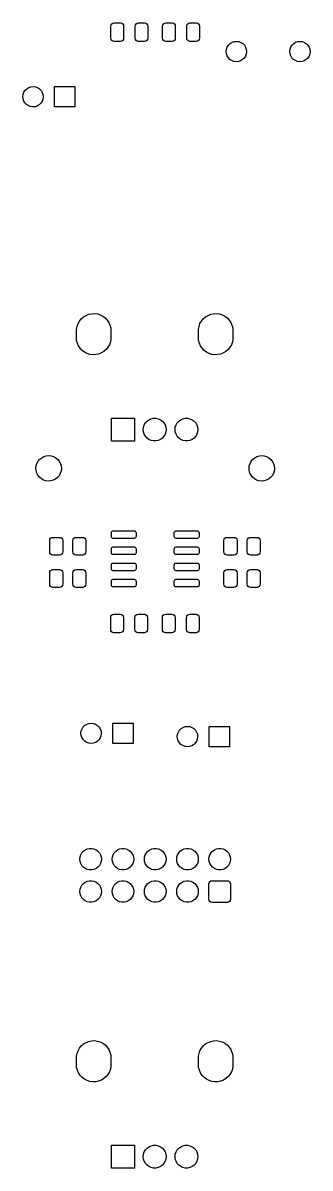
# Model space of a CAD drawing. Extents: x 91 to 114, y -226 to -44.
# Drawn here: x 91.2 to 113.8, y -225.7 to -135.7 of the extents above; entities that cross this region are included whole.
import ezdxf

# ---------------------------------------------------------------- set-up
doc = ezdxf.new("R2010")
doc.units = 0
doc.layers.add('BLACK', color=7, linetype='CONTINUOUS')

msp = doc.modelspace()

# ---------------------------------------------------------------- linework, layer by layer
at = {"layer": 'BLACK', "linetype": 'CONTINUOUS'}
for p, q in [((98.118, -135.923), (98.137, -135.827)), ((98.118, -136.873), (98.118, -135.923)), ((98.137, -135.827), (98.1912, -135.746)), ((98.1912, -135.746), (98.2723, -135.692)), ((98.2723, -135.692), (98.368, -135.673)), ((98.368, -135.673), (98.868, -135.673)), ((98.868, -135.673), (98.9637, -135.692)), ((98.9637, -135.692), (99.0448, -135.746)), ((99.0448, -135.746), (99.099, -135.827)), ((99.099, -135.827), (99.118, -135.923)), ((99.118, -135.923), (99.118, -136.873)), ((100.018, -135.923), (100.037, -135.827)), ((100.018, -136.873), (100.018, -135.923)), ((100.037, -135.827), (100.091, -135.746)), ((100.091, -135.746), (100.172, -135.692)), ((100.172, -135.692), (100.268, -135.673)), ((100.268, -135.673), (100.768, -135.673)), ((100.768, -135.673), (100.864, -135.692)), ((100.864, -135.692), (100.945, -135.746)), ((100.945, -135.746), (100.999, -135.827)), ((100.999, -135.827), (101.018, -135.923)), ((101.018, -135.923), (101.018, -136.873)), ((102.182, -135.923), (102.201, -135.827)), ((102.182, -136.873), (102.182, -135.923)), ((102.201, -135.827), (102.255, -135.746)), ((102.255, -135.746), (102.336, -135.692)), ((102.336, -135.692), (102.432, -135.673)), ((102.432, -135.673), (102.932, -135.673)), ((102.932, -135.673), (103.028, -135.692)), ((103.028, -135.692), (103.109, -135.746)), ((103.109, -135.746), (103.163, -135.827)), ((103.163, -135.827), (103.182, -135.923)), ((103.182, -135.923), (103.182, -136.873)), ((104.082, -135.923), (104.101, -135.827)), ((104.082, -136.873), (104.082, -135.923)), ((104.101, -135.827), (104.155, -135.746)), ((104.155, -135.746), (104.236, -135.692)), ((104.236, -135.692), (104.332, -135.673)), ((104.332, -135.673), (104.832, -135.673)), ((104.832, -135.673), (104.928, -135.692)), ((104.928, -135.692), (105.009, -135.746)), ((105.009, -135.746), (105.063, -135.827)), ((105.063, -135.827), (105.082, -135.923)), ((105.082, -135.923), (105.082, -136.873)), ((98.137, -136.969), (98.118, -136.873)), ((98.1912, -137.05), (98.137, -136.969)), ((98.2723, -137.104), (98.1912, -137.05)), ((98.368, -137.123), (98.2723, -137.104)), ((98.868, -137.123), (98.368, -137.123)), ((98.9637, -137.104), (98.868, -137.123)), ((99.0448, -137.05), (98.9637, -137.104)), ((99.099, -136.969), (99.0448, -137.05)), ((99.118, -136.873), (99.099, -136.969)), ((100.037, -136.969), (100.018, -136.873)), ((100.091, -137.05), (100.037, -136.969)), ((100.172, -137.104), (100.091, -137.05)), ((100.268, -137.123), (100.172, -137.104)), ((100.768, -137.123), (100.268, -137.123)), ((100.864, -137.104), (100.768, -137.123)), ((100.945, -137.05), (100.864, -137.104)), ((100.999, -136.969), (100.945, -137.05)), ((101.018, -136.873), (100.999, -136.969)), ((102.201, -136.969), (102.182, -136.873)), ((102.255, -137.05), (102.201, -136.969)), ((102.336, -137.104), (102.255, -137.05)), ((102.432, -137.123), (102.336, -137.104)), ((102.932, -137.123), (102.432, -137.123)), ((103.028, -137.104), (102.932, -137.123)), ((103.109, -137.05), (103.028, -137.104)), ((103.163, -136.969), (103.109, -137.05)), ((103.182, -136.873), (103.163, -136.969)), ((104.101, -136.969), (104.082, -136.873)), ((104.155, -137.05), (104.101, -136.969)), ((104.236, -137.104), (104.155, -137.05)), ((104.332, -137.123), (104.236, -137.104)), ((104.832, -137.123), (104.332, -137.123)), ((104.928, -137.104), (104.832, -137.123)), ((105.009, -137.05), (104.928, -137.104)), ((105.063, -136.969), (105.009, -137.05)), ((105.082, -136.873), (105.063, -136.969)), ((107.212, -137.734), (107.273, -137.566)), ((107.273, -137.566), (107.37, -137.416)), ((107.37, -137.416), (107.497, -137.292)), ((107.497, -137.292), (107.649, -137.198)), ((107.649, -137.198), (107.818, -137.141)), ((107.818, -137.141), (107.996, -137.122)), ((107.996, -137.122), (108.173, -137.143)), ((108.173, -137.143), (108.341, -137.203)), ((108.341, -137.203), (108.491, -137.299)), ((108.491, -137.299), (108.617, -137.425)), ((108.617, -137.425), (108.711, -137.576)), ((108.711, -137.576), (108.77, -137.745)), ((112.212, -137.734), (112.273, -137.566)), ((112.273, -137.566), (112.37, -137.416)), ((112.37, -137.416), (112.497, -137.292)), ((112.497, -137.292), (112.649, -137.198)), ((112.649, -137.198), (112.818, -137.141)), ((112.818, -137.141), (112.996, -137.122)), ((112.996, -137.122), (113.173, -137.143)), ((113.173, -137.143), (113.341, -137.203)), ((113.341, -137.203), (113.491, -137.299)), ((113.491, -137.299), (113.617, -137.425)), ((113.617, -137.425), (113.711, -137.576)), ((113.711, -137.576), (113.77, -137.745)), ((107.19, -137.911), (107.212, -137.734)), ((107.207, -138.088), (107.19, -137.911)), ((107.264, -138.258), (107.207, -138.088)), ((107.356, -138.41), (107.264, -138.258)), ((107.48, -138.538), (107.356, -138.41)), ((107.629, -138.636), (107.48, -138.538)), ((108.474, -138.559), (108.32, -138.651)), ((108.603, -138.436), (108.474, -138.559)), ((108.702, -138.288), (108.603, -138.436)), ((108.765, -138.121), (108.702, -138.288)), ((108.79, -137.944), (108.765, -138.121)), ((108.77, -137.745), (108.79, -137.922)), ((108.79, -137.922), (108.79, -137.944)), ((112.19, -137.911), (112.212, -137.734)), ((112.207, -138.088), (112.19, -137.911)), ((112.264, -138.258), (112.207, -138.088)), ((112.356, -138.41), (112.264, -138.258)), ((112.48, -138.538), (112.356, -138.41)), ((112.629, -138.636), (112.48, -138.538)), ((113.474, -138.559), (113.32, -138.651)), ((113.603, -138.436), (113.474, -138.559)), ((113.702, -138.288), (113.603, -138.436)), ((113.765, -138.121), (113.702, -138.288)), ((113.79, -137.944), (113.765, -138.121)), ((113.77, -137.745), (113.79, -137.922)), ((113.79, -137.922), (113.79, -137.944)), ((107.796, -138.698), (107.629, -138.636)), ((107.973, -138.722), (107.796, -138.698)), ((108.151, -138.706), (107.973, -138.722)), ((108.32, -138.651), (108.151, -138.706)), ((112.796, -138.698), (112.629, -138.636)), ((112.973, -138.722), (112.796, -138.698)), ((113.151, -138.706), (112.973, -138.722)), ((113.32, -138.651), (113.151, -138.706)), ((91.1881, -141.467), (91.2104, -141.29)), ((91.2104, -141.29), (91.2714, -141.122)), ((91.2714, -141.122), (91.368, -140.972)), ((91.368, -140.972), (91.4955, -140.848)), ((91.4955, -140.848), (91.6474, -140.754)), ((91.6474, -140.754), (91.8162, -140.697)), ((91.8162, -140.697), (91.9936, -140.678)), ((91.9936, -140.678), (92.1707, -140.699)), ((92.1707, -140.699), (92.3387, -140.759)), ((92.3387, -140.759), (92.4893, -140.855)), ((92.4893, -140.855), (92.615, -140.981)), ((92.615, -140.981), (92.7095, -141.132)), ((92.7095, -141.132), (92.7681, -141.301)), ((92.7681, -141.301), (92.788, -141.478)), ((93.688, -142.278), (93.688, -140.678)), ((93.688, -140.678), (95.288, -140.678)), ((95.288, -140.678), (95.288, -142.278)), ((91.2055, -141.644), (91.1881, -141.467)), ((91.2618, -141.814), (91.2055, -141.644)), ((91.3542, -141.966), (91.2618, -141.814)), ((91.4781, -142.094), (91.3542, -141.966)), ((91.6273, -142.192), (91.4781, -142.094)), ((91.7945, -142.254), (91.6273, -142.192)), ((92.3185, -142.207), (92.1489, -142.262)), ((92.4717, -142.115), (92.3185, -142.207)), ((92.6008, -141.992), (92.4717, -142.115)), ((92.6995, -141.844), (92.6008, -141.992)), ((92.7629, -141.677), (92.6995, -141.844)), ((92.7877, -141.5), (92.7629, -141.677)), ((92.788, -141.478), (92.7877, -141.5)), ((91.9712, -142.278), (91.7945, -142.254)), ((92.1489, -142.262), (91.9712, -142.278)), ((95.288, -142.278), (93.688, -142.278)), ((95.447, -159.526), (95.5254, -159.31)), ((95.5254, -159.31), (95.6392, -159.11)), ((95.6392, -159.11), (95.785, -158.932)), ((95.785, -158.932), (95.9587, -158.781)), ((95.9587, -158.781), (96.1553, -158.662)), ((96.1553, -158.662), (96.3692, -158.577)), ((96.3692, -158.577), (96.5943, -158.53)), ((96.5943, -158.53), (96.8241, -158.522)), ((96.8241, -158.522), (97.052, -158.552)), ((97.052, -158.552), (97.2717, -158.62)), ((97.2717, -158.62), (97.4767, -158.724)), ((97.4767, -158.724), (97.6612, -158.861)), ((97.6612, -158.861), (97.8199, -159.028)), ((97.8199, -159.028), (97.9483, -159.219)), ((97.9483, -159.219), (98.0428, -159.428)), ((105.047, -159.526), (105.125, -159.31)), ((105.125, -159.31), (105.239, -159.11)), ((105.239, -159.11), (105.385, -158.932)), ((105.385, -158.932), (105.559, -158.781)), ((105.559, -158.781), (105.755, -158.662)), ((105.755, -158.662), (105.969, -158.577)), ((105.969, -158.577), (106.194, -158.53)), ((106.194, -158.53), (106.424, -158.522)), ((106.424, -158.522), (106.652, -158.552)), ((106.652, -158.552), (106.872, -158.62)), ((106.872, -158.62), (107.077, -158.724)), ((107.077, -158.724), (107.261, -158.861)), ((107.261, -158.861), (107.42, -159.028)), ((107.42, -159.028), (107.548, -159.219)), ((107.548, -159.219), (107.643, -159.428)), ((95.4, -159.88), (95.406, -159.752)), ((95.4, -160.4), (95.4, -159.88)), ((95.406, -159.752), (95.447, -159.526)), ((98.0428, -159.428), (98.1006, -159.651)), ((98.1006, -159.651), (98.12, -159.88)), ((98.12, -159.88), (98.12, -160.4)), ((105, -159.88), (105.006, -159.752)), ((105, -160.4), (105, -159.88)), ((105.006, -159.752), (105.047, -159.526)), ((107.643, -159.428), (107.701, -159.651)), ((107.701, -159.651), (107.72, -159.88)), ((107.72, -159.88), (107.72, -160.4)), ((95.4194, -160.629), (95.4, -160.4)), ((95.4772, -160.852), (95.4194, -160.629)), ((95.5717, -161.061), (95.4772, -160.852)), ((95.7001, -161.252), (95.5717, -161.061)), ((97.9946, -160.97), (97.8808, -161.17)), ((98.073, -160.754), (97.9946, -160.97)), ((98.114, -160.528), (98.073, -160.754)), ((98.12, -160.4), (98.114, -160.528)), ((105.019, -160.629), (105, -160.4)), ((105.077, -160.852), (105.019, -160.629)), ((105.172, -161.061), (105.077, -160.852)), ((105.3, -161.252), (105.172, -161.061)), ((107.595, -160.97), (107.481, -161.17)), ((107.673, -160.754), (107.595, -160.97)), ((107.714, -160.528), (107.673, -160.754)), ((107.72, -160.4), (107.714, -160.528)), ((95.8588, -161.419), (95.7001, -161.252)), ((96.0433, -161.556), (95.8588, -161.419)), ((96.2483, -161.66), (96.0433, -161.556)), ((96.468, -161.728), (96.2483, -161.66)), ((96.6959, -161.758), (96.468, -161.728)), ((96.9257, -161.75), (96.6959, -161.758)), ((97.1508, -161.703), (96.9257, -161.75)), ((97.3647, -161.618), (97.1508, -161.703)), ((97.5613, -161.499), (97.3647, -161.618)), ((97.735, -161.348), (97.5613, -161.499)), ((97.8808, -161.17), (97.735, -161.348)), ((105.459, -161.419), (105.3, -161.252)), ((105.643, -161.556), (105.459, -161.419)), ((105.848, -161.66), (105.643, -161.556)), ((106.068, -161.728), (105.848, -161.66)), ((106.296, -161.758), (106.068, -161.728)), ((106.526, -161.75), (106.296, -161.758)), ((106.751, -161.703), (106.526, -161.75)), ((106.965, -161.618), (106.751, -161.703)), ((107.161, -161.499), (106.965, -161.618)), ((107.335, -161.348), (107.161, -161.499)), ((107.481, -161.17), (107.335, -161.348)), ((98.16, -168.54), (98.16, -166.74)), ((98.16, -166.74), (99.96, -166.74)), ((99.96, -166.74), (99.96, -168.54)), ((100.68, -167.453), (100.738, -167.274)), ((100.738, -167.274), (100.832, -167.111)), ((100.832, -167.111), (100.958, -166.971)), ((100.958, -166.971), (101.11, -166.861)), ((101.11, -166.861), (101.282, -166.784)), ((101.282, -166.784), (101.466, -166.745)), ((101.466, -166.745), (101.654, -166.745)), ((101.654, -166.745), (101.838, -166.784)), ((101.838, -166.784), (102.01, -166.861)), ((102.01, -166.861), (102.162, -166.971)), ((102.162, -166.971), (102.288, -167.111)), ((102.288, -167.111), (102.382, -167.274)), ((102.382, -167.274), (102.44, -167.453)), ((103.18, -167.453), (103.238, -167.274)), ((103.238, -167.274), (103.332, -167.111)), ((103.332, -167.111), (103.458, -166.971)), ((103.458, -166.971), (103.61, -166.861)), ((103.61, -166.861), (103.782, -166.784)), ((103.782, -166.784), (103.966, -166.745)), ((103.966, -166.745), (104.154, -166.745)), ((104.154, -166.745), (104.338, -166.784)), ((104.338, -166.784), (104.51, -166.861)), ((104.51, -166.861), (104.662, -166.971)), ((104.662, -166.971), (104.788, -167.111)), ((104.788, -167.111), (104.882, -167.274)), ((104.882, -167.274), (104.94, -167.453)), ((100.66, -167.64), (100.68, -167.453)), ((100.68, -167.827), (100.66, -167.64)), ((100.738, -168.006), (100.68, -167.827)), ((100.832, -168.169), (100.738, -168.006)), ((100.958, -168.309), (100.832, -168.169)), ((101.11, -168.419), (100.958, -168.309)), ((102.162, -168.309), (102.01, -168.419)), ((102.288, -168.169), (102.162, -168.309)), ((102.382, -168.006), (102.288, -168.169)), ((102.44, -167.827), (102.382, -168.006)), ((102.44, -167.453), (102.46, -167.64)), ((102.46, -167.64), (102.44, -167.827)), ((103.16, -167.64), (103.18, -167.453)), ((103.18, -167.827), (103.16, -167.64)), ((103.238, -168.006), (103.18, -167.827)), ((103.332, -168.169), (103.238, -168.006)), ((103.458, -168.309), (103.332, -168.169)), ((103.61, -168.419), (103.458, -168.309)), ((104.662, -168.309), (104.51, -168.419)), ((104.788, -168.169), (104.662, -168.309)), ((104.882, -168.006), (104.788, -168.169)), ((104.94, -167.827), (104.882, -168.006)), ((104.94, -167.453), (104.96, -167.64)), ((104.96, -167.64), (104.94, -167.827)), ((99.96, -168.54), (98.16, -168.54)), ((101.282, -168.496), (101.11, -168.419)), ((101.466, -168.535), (101.282, -168.496)), ((101.654, -168.535), (101.466, -168.535)), ((101.838, -168.496), (101.654, -168.535)), ((102.01, -168.419), (101.838, -168.496)), ((103.782, -168.496), (103.61, -168.419)), ((103.966, -168.535), (103.782, -168.496)), ((104.154, -168.535), (103.966, -168.535)), ((104.338, -168.496), (104.154, -168.535)), ((104.51, -168.419), (104.338, -168.496)), ((92.2989, -170.294), (92.3929, -170.123)), ((92.3929, -170.123), (92.5183, -169.974)), ((92.5183, -169.974), (92.6704, -169.851)), ((92.6704, -169.851), (92.8434, -169.761)), ((92.8434, -169.761), (93.0306, -169.706)), ((93.0306, -169.706), (93.225, -169.688)), ((93.225, -169.688), (93.4191, -169.708)), ((93.4191, -169.708), (93.6055, -169.766)), ((93.6055, -169.766), (93.7772, -169.859)), ((93.7772, -169.859), (93.9276, -169.983)), ((93.9276, -169.983), (94.0509, -170.135)), ((109.063, -170.294), (109.157, -170.123)), ((109.157, -170.123), (109.282, -169.974)), ((109.282, -169.974), (109.434, -169.851)), ((109.434, -169.851), (109.607, -169.761)), ((109.607, -169.761), (109.795, -169.706)), ((109.795, -169.706), (109.989, -169.688)), ((109.989, -169.688), (110.183, -169.708)), ((110.183, -169.708), (110.37, -169.766)), ((110.37, -169.766), (110.541, -169.859)), ((110.541, -169.859), (110.692, -169.983)), ((110.692, -169.983), (110.815, -170.135)), ((92.2181, -170.674), (92.2399, -170.48)), ((92.2344, -170.869), (92.2181, -170.674)), ((92.2882, -171.056), (92.2344, -170.869)), ((92.2399, -170.48), (92.2989, -170.294)), ((94.0509, -170.135), (94.1425, -170.307)), ((94.1931, -170.91), (94.1315, -171.095)), ((94.1425, -170.307), (94.199, -170.494)), ((94.2176, -170.716), (94.1931, -170.91)), ((94.199, -170.494), (94.218, -170.688)), ((94.218, -170.688), (94.2176, -170.716)), ((108.982, -170.674), (109.004, -170.48)), ((108.998, -170.869), (108.982, -170.674)), ((109.052, -171.056), (108.998, -170.869)), ((109.004, -170.48), (109.063, -170.294)), ((110.815, -170.135), (110.907, -170.307)), ((110.957, -170.91), (110.896, -171.095)), ((110.907, -170.307), (110.963, -170.494)), ((110.982, -170.716), (110.957, -170.91)), ((110.963, -170.494), (110.982, -170.688)), ((110.982, -170.688), (110.982, -170.716)), ((92.3774, -171.23), (92.2882, -171.056)), ((92.4987, -171.383), (92.3774, -171.23)), ((92.6473, -171.509), (92.4987, -171.383)), ((92.8177, -171.604), (92.6473, -171.509)), ((93.0033, -171.665), (92.8177, -171.604)), ((93.1971, -171.688), (93.0033, -171.665)), ((93.3916, -171.673), (93.1971, -171.688)), ((93.5796, -171.62), (93.3916, -171.673)), ((93.7538, -171.532), (93.5796, -171.62)), ((93.9076, -171.412), (93.7538, -171.532)), ((94.0351, -171.264), (93.9076, -171.412)), ((94.1315, -171.095), (94.0351, -171.264)), ((109.141, -171.23), (109.052, -171.056)), ((109.263, -171.383), (109.141, -171.23)), ((109.411, -171.509), (109.263, -171.383)), ((109.582, -171.604), (109.411, -171.509)), ((109.767, -171.665), (109.582, -171.604)), ((109.961, -171.688), (109.767, -171.665)), ((110.156, -171.673), (109.961, -171.688)), ((110.344, -171.62), (110.156, -171.673)), ((110.518, -171.532), (110.344, -171.62)), ((110.672, -171.412), (110.518, -171.532)), ((110.799, -171.264), (110.672, -171.412)), ((110.896, -171.095), (110.799, -171.264)), ((93.2973, -176.36), (93.3163, -176.264)), ((93.2973, -177.26), (93.2973, -176.36)), ((93.3163, -176.264), (93.3705, -176.183)), ((93.3705, -176.183), (93.4516, -176.129)), ((93.4516, -176.129), (93.5473, -176.11)), ((93.5473, -176.11), (94.0723, -176.11)), ((94.0723, -176.11), (94.1679, -176.129)), ((94.1679, -176.129), (94.249, -176.183)), ((94.249, -176.183), (94.3032, -176.264)), ((94.3032, -176.264), (94.3223, -176.36)), ((94.3223, -176.36), (94.3223, -177.26)), ((95.1223, -176.36), (95.1413, -176.264)), ((95.1223, -177.26), (95.1223, -176.36)), ((95.1413, -176.264), (95.1955, -176.183)), ((95.1955, -176.183), (95.2766, -176.129)), ((95.2766, -176.129), (95.3723, -176.11)), ((95.3723, -176.11), (95.8973, -176.11)), ((95.8973, -176.11), (95.9929, -176.129)), ((95.9929, -176.129), (96.074, -176.183)), ((96.074, -176.183), (96.1282, -176.264)), ((96.1282, -176.264), (96.1473, -176.36)), ((96.1473, -176.36), (96.1473, -177.26)), ((98.15, -175.745), (98.1614, -175.688)), ((98.15, -176.045), (98.15, -175.745)), ((98.1614, -176.102), (98.15, -176.045)), ((98.1614, -175.688), (98.1939, -175.639)), ((98.1939, -176.151), (98.1614, -176.102)), ((98.1939, -175.639), (98.2426, -175.606)), ((98.2426, -176.184), (98.1939, -176.151)), ((98.2426, -175.606), (98.3, -175.595)), ((98.3, -176.195), (98.2426, -176.184)), ((98.3, -175.595), (99.95, -175.595)), ((99.95, -176.195), (98.3, -176.195)), ((99.95, -175.595), (100.007, -175.606)), ((100.007, -176.184), (99.95, -176.195)), ((100.007, -175.606), (100.056, -175.639)), ((100.056, -176.151), (100.007, -176.184)), ((100.056, -175.639), (100.089, -175.688)), ((100.089, -176.102), (100.056, -176.151)), ((100.089, -175.688), (100.1, -175.745)), ((100.1, -176.045), (100.089, -176.102)), ((100.1, -175.745), (100.1, -176.045)), ((103.1, -175.745), (103.111, -175.688)), ((103.1, -176.045), (103.1, -175.745)), ((103.111, -176.102), (103.1, -176.045)), ((103.111, -175.688), (103.144, -175.639)), ((103.144, -176.151), (103.111, -176.102)), ((103.144, -175.639), (103.193, -175.606)), ((103.193, -176.184), (103.144, -176.151)), ((103.193, -175.606), (103.25, -175.595)), ((103.25, -176.195), (103.193, -176.184)), ((103.25, -175.595), (104.9, -175.595)), ((104.9, -176.195), (103.25, -176.195)), ((104.9, -175.595), (104.957, -175.606)), ((104.957, -176.184), (104.9, -176.195)), ((104.957, -175.606), (105.006, -175.639)), ((105.006, -176.151), (104.957, -176.184)), ((105.006, -175.639), (105.039, -175.688)), ((105.039, -176.102), (105.006, -176.151)), ((105.039, -175.688), (105.05, -175.745)), ((105.05, -176.045), (105.039, -176.102)), ((105.05, -175.745), (105.05, -176.045)), ((107.013, -176.36), (107.032, -176.264)), ((107.013, -177.26), (107.013, -176.36)), ((107.032, -176.264), (107.086, -176.183)), ((107.086, -176.183), (107.168, -176.129)), ((107.168, -176.129), (107.263, -176.11)), ((107.263, -176.11), (107.788, -176.11)), ((107.788, -176.11), (107.884, -176.129)), ((107.884, -176.129), (107.965, -176.183)), ((107.965, -176.183), (108.019, -176.264)), ((108.019, -176.264), (108.038, -176.36)), ((108.038, -176.36), (108.038, -177.26)), ((108.838, -176.36), (108.857, -176.264)), ((108.838, -177.26), (108.838, -176.36)), ((108.857, -176.264), (108.911, -176.183)), ((108.911, -176.183), (108.993, -176.129)), ((108.993, -176.129), (109.088, -176.11)), ((109.088, -176.11), (109.613, -176.11)), ((109.613, -176.11), (109.709, -176.129)), ((109.709, -176.129), (109.79, -176.183)), ((109.79, -176.183), (109.844, -176.264)), ((109.844, -176.264), (109.863, -176.36)), ((109.863, -176.36), (109.863, -177.26)), ((93.3163, -177.356), (93.2973, -177.26)), ((94.3223, -177.26), (94.3032, -177.356)), ((95.1413, -177.356), (95.1223, -177.26)), ((96.1473, -177.26), (96.1282, -177.356)), ((98.15, -177.015), (98.1614, -176.958)), ((98.15, -177.315), (98.15, -177.015)), ((98.1614, -177.372), (98.15, -177.315)), ((98.1614, -176.958), (98.1939, -176.909)), ((98.1939, -176.909), (98.2426, -176.876)), ((98.2426, -176.876), (98.3, -176.865)), ((98.3, -176.865), (99.95, -176.865)), ((99.95, -176.865), (100.007, -176.876)), ((100.007, -176.876), (100.056, -176.909)), ((100.056, -176.909), (100.089, -176.958)), ((100.089, -176.958), (100.1, -177.015)), ((100.1, -177.315), (100.089, -177.372)), ((100.1, -177.015), (100.1, -177.315)), ((103.1, -177.015), (103.111, -176.958)), ((103.1, -177.315), (103.1, -177.015)), ((103.111, -177.372), (103.1, -177.315)), ((103.111, -176.958), (103.144, -176.909)), ((103.144, -176.909), (103.193, -176.876)), ((103.193, -176.876), (103.25, -176.865)), ((103.25, -176.865), (104.9, -176.865)), ((104.9, -176.865), (104.957, -176.876)), ((104.957, -176.876), (105.006, -176.909)), ((105.006, -176.909), (105.039, -176.958)), ((105.039, -176.958), (105.05, -177.015)), ((105.05, -177.315), (105.039, -177.372)), ((105.05, -177.015), (105.05, -177.315)), ((107.032, -177.356), (107.013, -177.26)), ((108.038, -177.26), (108.019, -177.356)), ((108.857, -177.356), (108.838, -177.26)), ((109.863, -177.26), (109.844, -177.356)), ((93.3705, -177.437), (93.3163, -177.356)), ((93.4516, -177.491), (93.3705, -177.437)), ((93.5473, -177.51), (93.4516, -177.491)), ((94.0723, -177.51), (93.5473, -177.51)), ((94.1679, -177.491), (94.0723, -177.51)), ((94.249, -177.437), (94.1679, -177.491)), ((94.3032, -177.356), (94.249, -177.437)), ((95.1955, -177.437), (95.1413, -177.356)), ((95.2766, -177.491), (95.1955, -177.437)), ((95.3723, -177.51), (95.2766, -177.491)), ((95.8973, -177.51), (95.3723, -177.51)), ((95.9929, -177.491), (95.8973, -177.51)), ((96.074, -177.437), (95.9929, -177.491)), ((96.1282, -177.356), (96.074, -177.437)), ((98.15, -178.285), (98.1614, -178.228)), ((98.1939, -177.421), (98.1614, -177.372)), ((98.1614, -178.228), (98.1939, -178.179)), ((98.2426, -177.454), (98.1939, -177.421)), ((98.1939, -178.179), (98.2426, -178.146)), ((98.3, -177.465), (98.2426, -177.454)), ((98.2426, -178.146), (98.3, -178.135)), ((99.95, -177.465), (98.3, -177.465)), ((98.3, -178.135), (99.95, -178.135)), ((100.007, -177.454), (99.95, -177.465)), ((99.95, -178.135), (100.007, -178.146)), ((100.056, -177.421), (100.007, -177.454)), ((100.007, -178.146), (100.056, -178.179)), ((100.089, -177.372), (100.056, -177.421)), ((100.056, -178.179), (100.089, -178.228)), ((100.089, -178.228), (100.1, -178.285)), ((103.1, -178.285), (103.111, -178.228)), ((103.144, -177.421), (103.111, -177.372)), ((103.111, -178.228), (103.144, -178.179)), ((103.193, -177.454), (103.144, -177.421)), ((103.144, -178.179), (103.193, -178.146)), ((103.25, -177.465), (103.193, -177.454)), ((103.193, -178.146), (103.25, -178.135)), ((104.9, -177.465), (103.25, -177.465)), ((103.25, -178.135), (104.9, -178.135)), ((104.957, -177.454), (104.9, -177.465)), ((104.9, -178.135), (104.957, -178.146)), ((105.006, -177.421), (104.957, -177.454)), ((104.957, -178.146), (105.006, -178.179)), ((105.039, -177.372), (105.006, -177.421)), ((105.006, -178.179), (105.039, -178.228)), ((105.039, -178.228), (105.05, -178.285)), ((107.086, -177.437), (107.032, -177.356)), ((107.168, -177.491), (107.086, -177.437)), ((107.263, -177.51), (107.168, -177.491)), ((107.788, -177.51), (107.263, -177.51)), ((107.884, -177.491), (107.788, -177.51)), ((107.965, -177.437), (107.884, -177.491)), ((108.019, -177.356), (107.965, -177.437)), ((108.911, -177.437), (108.857, -177.356)), ((108.993, -177.491), (108.911, -177.437)), ((109.088, -177.51), (108.993, -177.491)), ((109.613, -177.51), (109.088, -177.51)), ((109.709, -177.491), (109.613, -177.51)), ((109.79, -177.437), (109.709, -177.491)), ((109.844, -177.356), (109.79, -177.437)), ((93.2973, -178.9), (93.3163, -178.804)), ((93.2973, -179.8), (93.2973, -178.9)), ((93.3163, -178.804), (93.3705, -178.723)), ((93.3705, -178.723), (93.4516, -178.669)), ((93.4516, -178.669), (93.5473, -178.65)), ((93.5473, -178.65), (94.0723, -178.65)), ((94.0723, -178.65), (94.1679, -178.669)), ((94.1679, -178.669), (94.249, -178.723)), ((94.249, -178.723), (94.3032, -178.804)), ((94.3032, -178.804), (94.3223, -178.9)), ((94.3223, -178.9), (94.3223, -179.8)), ((95.1223, -178.9), (95.1413, -178.804)), ((95.1223, -179.8), (95.1223, -178.9)), ((95.1413, -178.804), (95.1955, -178.723)), ((95.1955, -178.723), (95.2766, -178.669)), ((95.2766, -178.669), (95.3723, -178.65)), ((95.3723, -178.65), (95.8973, -178.65)), ((95.8973, -178.65), (95.9929, -178.669)), ((95.9929, -178.669), (96.074, -178.723)), ((96.074, -178.723), (96.1282, -178.804)), ((96.1282, -178.804), (96.1473, -178.9)), ((96.1473, -178.9), (96.1473, -179.8)), ((98.15, -178.585), (98.15, -178.285)), ((98.1614, -178.642), (98.15, -178.585)), ((98.1939, -178.691), (98.1614, -178.642)), ((98.2426, -178.724), (98.1939, -178.691)), ((98.3, -178.735), (98.2426, -178.724)), ((99.95, -178.735), (98.3, -178.735)), ((100.007, -178.724), (99.95, -178.735)), ((100.056, -178.691), (100.007, -178.724)), ((100.089, -178.642), (100.056, -178.691)), ((100.1, -178.585), (100.089, -178.642)), ((100.1, -178.285), (100.1, -178.585)), ((103.1, -178.585), (103.1, -178.285)), ((103.111, -178.642), (103.1, -178.585)), ((103.144, -178.691), (103.111, -178.642)), ((103.193, -178.724), (103.144, -178.691)), ((103.25, -178.735), (103.193, -178.724)), ((104.9, -178.735), (103.25, -178.735)), ((104.957, -178.724), (104.9, -178.735)), ((105.006, -178.691), (104.957, -178.724)), ((105.039, -178.642), (105.006, -178.691)), ((105.05, -178.585), (105.039, -178.642)), ((105.05, -178.285), (105.05, -178.585)), ((107.013, -178.9), (107.032, -178.804)), ((107.013, -179.8), (107.013, -178.9)), ((107.032, -178.804), (107.086, -178.723)), ((107.086, -178.723), (107.168, -178.669)), ((107.168, -178.669), (107.263, -178.65)), ((107.263, -178.65), (107.788, -178.65)), ((107.788, -178.65), (107.884, -178.669)), ((107.884, -178.669), (107.965, -178.723)), ((107.965, -178.723), (108.019, -178.804)), ((108.019, -178.804), (108.038, -178.9)), ((108.038, -178.9), (108.038, -179.8)), ((108.838, -178.9), (108.857, -178.804)), ((108.838, -179.8), (108.838, -178.9)), ((108.857, -178.804), (108.911, -178.723)), ((108.911, -178.723), (108.993, -178.669)), ((108.993, -178.669), (109.088, -178.65)), ((109.088, -178.65), (109.613, -178.65)), ((109.613, -178.65), (109.709, -178.669)), ((109.709, -178.669), (109.79, -178.723)), ((109.79, -178.723), (109.844, -178.804)), ((109.844, -178.804), (109.863, -178.9)), ((109.863, -178.9), (109.863, -179.8)), ((93.3163, -179.896), (93.2973, -179.8)), ((93.3705, -179.977), (93.3163, -179.896)), ((93.4516, -180.031), (93.3705, -179.977)), ((93.5473, -180.05), (93.4516, -180.031)), ((94.1679, -180.031), (94.0723, -180.05)), ((94.249, -179.977), (94.1679, -180.031)), ((94.3032, -179.896), (94.249, -179.977)), ((94.3223, -179.8), (94.3032, -179.896)), ((95.1413, -179.896), (95.1223, -179.8)), ((95.1955, -179.977), (95.1413, -179.896)), ((95.2766, -180.031), (95.1955, -179.977)), ((95.3723, -180.05), (95.2766, -180.031)), ((95.9929, -180.031), (95.8973, -180.05)), ((96.074, -179.977), (95.9929, -180.031)), ((96.1282, -179.896), (96.074, -179.977)), ((96.1473, -179.8), (96.1282, -179.896)), ((98.15, -179.555), (98.1614, -179.498)), ((98.15, -179.855), (98.15, -179.555)), ((98.1614, -179.912), (98.15, -179.855)), ((98.1614, -179.498), (98.1939, -179.449)), ((98.1939, -179.961), (98.1614, -179.912)), ((98.1939, -179.449), (98.2426, -179.416)), ((98.2426, -179.994), (98.1939, -179.961)), ((98.2426, -179.416), (98.3, -179.405)), ((98.3, -180.005), (98.2426, -179.994)), ((98.3, -179.405), (99.95, -179.405)), ((99.95, -180.005), (98.3, -180.005)), ((99.95, -179.405), (100.007, -179.416)), ((100.007, -179.994), (99.95, -180.005)), ((100.007, -179.416), (100.056, -179.449)), ((100.056, -179.961), (100.007, -179.994)), ((100.056, -179.449), (100.089, -179.498)), ((100.089, -179.912), (100.056, -179.961)), ((100.089, -179.498), (100.1, -179.555)), ((100.1, -179.855), (100.089, -179.912)), ((100.1, -179.555), (100.1, -179.855)), ((103.1, -179.555), (103.111, -179.498)), ((103.1, -179.855), (103.1, -179.555)), ((103.111, -179.912), (103.1, -179.855)), ((103.111, -179.498), (103.144, -179.449)), ((103.144, -179.961), (103.111, -179.912)), ((103.144, -179.449), (103.193, -179.416)), ((103.193, -179.994), (103.144, -179.961)), ((103.193, -179.416), (103.25, -179.405)), ((103.25, -180.005), (103.193, -179.994)), ((103.25, -179.405), (104.9, -179.405)), ((104.9, -180.005), (103.25, -180.005)), ((104.9, -179.405), (104.957, -179.416)), ((104.957, -179.994), (104.9, -180.005)), ((104.957, -179.416), (105.006, -179.449)), ((105.006, -179.961), (104.957, -179.994)), ((105.006, -179.449), (105.039, -179.498)), ((105.039, -179.912), (105.006, -179.961)), ((105.039, -179.498), (105.05, -179.555)), ((105.05, -179.855), (105.039, -179.912)), ((105.05, -179.555), (105.05, -179.855)), ((107.032, -179.896), (107.013, -179.8)), ((107.086, -179.977), (107.032, -179.896)), ((107.168, -180.031), (107.086, -179.977)), ((107.263, -180.05), (107.168, -180.031)), ((107.884, -180.031), (107.788, -180.05)), ((107.965, -179.977), (107.884, -180.031)), ((108.019, -179.896), (107.965, -179.977)), ((108.038, -179.8), (108.019, -179.896)), ((108.857, -179.896), (108.838, -179.8)), ((108.911, -179.977), (108.857, -179.896)), ((108.993, -180.031), (108.911, -179.977)), ((109.088, -180.05), (108.993, -180.031)), ((109.709, -180.031), (109.613, -180.05)), ((109.79, -179.977), (109.709, -180.031)), ((109.844, -179.896), (109.79, -179.977)), ((109.863, -179.8), (109.844, -179.896)), ((94.0723, -180.05), (93.5473, -180.05)), ((95.8973, -180.05), (95.3723, -180.05)), ((107.788, -180.05), (107.263, -180.05)), ((109.613, -180.05), (109.088, -180.05)), ((98.0983, -182.405), (98.1173, -182.309)), ((98.0983, -183.355), (98.0983, -182.405)), ((98.1173, -182.309), (98.1715, -182.228)), ((98.1715, -182.228), (98.2526, -182.174)), ((98.2526, -182.174), (98.3483, -182.155)), ((98.3483, -182.155), (98.8483, -182.155)), ((98.8483, -182.155), (98.9439, -182.174)), ((98.9439, -182.174), (99.025, -182.228)), ((99.025, -182.228), (99.0792, -182.309)), ((99.0792, -182.309), (99.0983, -182.405)), ((99.0983, -182.405), (99.0983, -183.355)), ((99.9983, -182.405), (100.017, -182.309)), ((99.9983, -183.355), (99.9983, -182.405)), ((100.017, -182.309), (100.071, -182.228)), ((100.071, -182.228), (100.153, -182.174)), ((100.153, -182.174), (100.248, -182.155)), ((100.248, -182.155), (100.748, -182.155)), ((100.748, -182.155), (100.844, -182.174)), ((100.844, -182.174), (100.925, -182.228)), ((100.925, -182.228), (100.979, -182.309)), ((100.979, -182.309), (100.998, -182.405)), ((100.998, -182.405), (100.998, -183.355)), ((102.162, -182.405), (102.181, -182.309)), ((102.162, -183.355), (102.162, -182.405)), ((102.181, -182.309), (102.235, -182.228)), ((102.235, -182.228), (102.317, -182.174)), ((102.317, -182.174), (102.412, -182.155)), ((102.412, -182.155), (102.912, -182.155)), ((102.912, -182.155), (103.008, -182.174)), ((103.008, -182.174), (103.089, -182.228)), ((103.089, -182.228), (103.143, -182.309)), ((103.143, -182.309), (103.162, -182.405)), ((103.162, -182.405), (103.162, -183.355)), ((104.062, -182.405), (104.081, -182.309)), ((104.062, -183.355), (104.062, -182.405)), ((104.081, -182.309), (104.135, -182.228)), ((104.135, -182.228), (104.217, -182.174)), ((104.217, -182.174), (104.312, -182.155)), ((104.312, -182.155), (104.812, -182.155)), ((104.812, -182.155), (104.908, -182.174)), ((104.908, -182.174), (104.989, -182.228)), ((104.989, -182.228), (105.043, -182.309)), ((105.043, -182.309), (105.062, -182.405)), ((105.062, -182.405), (105.062, -183.355)), ((98.1173, -183.451), (98.0983, -183.355)), ((98.1715, -183.532), (98.1173, -183.451)), ((98.2526, -183.586), (98.1715, -183.532)), ((98.3483, -183.605), (98.2526, -183.586)), ((98.8483, -183.605), (98.3483, -183.605)), ((98.9439, -183.586), (98.8483, -183.605)), ((99.025, -183.532), (98.9439, -183.586)), ((99.0792, -183.451), (99.025, -183.532)), ((99.0983, -183.355), (99.0792, -183.451)), ((100.017, -183.451), (99.9983, -183.355)), ((100.071, -183.532), (100.017, -183.451)), ((100.153, -183.586), (100.071, -183.532)), ((100.248, -183.605), (100.153, -183.586)), ((100.748, -183.605), (100.248, -183.605)), ((100.844, -183.586), (100.748, -183.605)), ((100.925, -183.532), (100.844, -183.586)), ((100.979, -183.451), (100.925, -183.532)), ((100.998, -183.355), (100.979, -183.451)), ((102.181, -183.451), (102.162, -183.355)), ((102.235, -183.532), (102.181, -183.451)), ((102.317, -183.586), (102.235, -183.532)), ((102.412, -183.605), (102.317, -183.586)), ((102.912, -183.605), (102.412, -183.605)), ((103.008, -183.586), (102.912, -183.605)), ((103.089, -183.532), (103.008, -183.586)), ((103.143, -183.451), (103.089, -183.532)), ((103.162, -183.355), (103.143, -183.451)), ((104.081, -183.451), (104.062, -183.355)), ((104.135, -183.532), (104.081, -183.451)), ((104.217, -183.586), (104.135, -183.532)), ((104.312, -183.605), (104.217, -183.586)), ((104.812, -183.605), (104.312, -183.605)), ((104.908, -183.586), (104.812, -183.605)), ((104.989, -183.532), (104.908, -183.586)), ((105.043, -183.451), (104.989, -183.532)), ((105.062, -183.355), (105.043, -183.451)), ((96.0675, -190.886), (96.2194, -190.792)), ((96.2194, -190.792), (96.3882, -190.735)), ((96.3882, -190.735), (96.5656, -190.716)), ((96.5656, -190.716), (96.7427, -190.737)), ((96.7427, -190.737), (96.9107, -190.797)), ((96.9107, -190.797), (97.0613, -190.893)), ((98.26, -192.316), (98.26, -190.716)), ((98.26, -190.716), (99.86, -190.716)), ((99.86, -190.716), (99.86, -192.316)), ((95.7601, -191.505), (95.7824, -191.328)), ((95.7775, -191.682), (95.7601, -191.505)), ((95.8338, -191.852), (95.7775, -191.682)), ((95.7824, -191.328), (95.8434, -191.16)), ((95.8434, -191.16), (95.94, -191.01)), ((95.94, -191.01), (96.0675, -190.886)), ((97.0613, -190.893), (97.187, -191.019)), ((97.187, -191.019), (97.2815, -191.17)), ((97.3349, -191.715), (97.2715, -191.882)), ((97.2815, -191.17), (97.3401, -191.339)), ((97.3597, -191.538), (97.3349, -191.715)), ((97.3401, -191.339), (97.36, -191.516)), ((97.36, -191.516), (97.3597, -191.538)), ((103.34, -191.759), (103.362, -191.582)), ((103.362, -191.582), (103.423, -191.414)), ((103.423, -191.414), (103.52, -191.264)), ((103.52, -191.264), (103.647, -191.14)), ((103.647, -191.14), (103.799, -191.046)), ((103.799, -191.046), (103.968, -190.989)), ((103.968, -190.989), (104.146, -190.97)), ((104.146, -190.97), (104.323, -190.991)), ((104.323, -190.991), (104.491, -191.051)), ((104.491, -191.051), (104.641, -191.147)), ((104.641, -191.147), (104.767, -191.273)), ((104.767, -191.273), (104.861, -191.424)), ((104.861, -191.424), (104.92, -191.593)), ((104.92, -191.593), (104.94, -191.77)), ((105.84, -192.57), (105.84, -190.97)), ((105.84, -190.97), (107.44, -190.97)), ((107.44, -190.97), (107.44, -192.57)), ((95.9262, -192.004), (95.8338, -191.852)), ((96.0501, -192.132), (95.9262, -192.004)), ((96.1993, -192.23), (96.0501, -192.132)), ((96.3665, -192.292), (96.1993, -192.23)), ((96.5432, -192.316), (96.3665, -192.292)), ((96.7209, -192.3), (96.5432, -192.316)), ((96.8905, -192.245), (96.7209, -192.3)), ((97.0437, -192.153), (96.8905, -192.245)), ((97.1728, -192.03), (97.0437, -192.153)), ((97.2715, -191.882), (97.1728, -192.03)), ((99.86, -192.316), (98.26, -192.316)), ((103.357, -191.936), (103.34, -191.759)), ((103.414, -192.106), (103.357, -191.936)), ((103.506, -192.258), (103.414, -192.106)), ((103.63, -192.386), (103.506, -192.258)), ((103.779, -192.484), (103.63, -192.386)), ((103.946, -192.546), (103.779, -192.484)), ((104.123, -192.57), (103.946, -192.546)), ((104.301, -192.554), (104.123, -192.57)), ((104.47, -192.499), (104.301, -192.554)), ((104.624, -192.407), (104.47, -192.499)), ((104.753, -192.284), (104.624, -192.407)), ((104.852, -192.136), (104.753, -192.284)), ((104.915, -191.969), (104.852, -192.136)), ((104.94, -191.792), (104.915, -191.969)), ((104.94, -191.77), (104.94, -191.792)), ((107.44, -192.57), (105.84, -192.57)), ((95.9512, -200.781), (96.095, -200.676)), ((96.095, -200.676), (96.2573, -200.604)), ((96.2573, -200.604), (96.4312, -200.567)), ((96.4312, -200.567), (96.6088, -200.567)), ((96.6088, -200.567), (96.7827, -200.604)), ((96.7827, -200.604), (96.945, -200.676)), ((96.945, -200.676), (97.0888, -200.781)), ((98.4912, -200.781), (98.635, -200.676)), ((98.635, -200.676), (98.7973, -200.604)), ((98.7973, -200.604), (98.9712, -200.567)), ((98.9712, -200.567), (99.1488, -200.567)), ((99.1488, -200.567), (99.3227, -200.604)), ((99.3227, -200.604), (99.485, -200.676)), ((99.485, -200.676), (99.6288, -200.781)), ((101.031, -200.781), (101.175, -200.676)), ((101.175, -200.676), (101.337, -200.604)), ((101.337, -200.604), (101.511, -200.567)), ((101.511, -200.567), (101.689, -200.567)), ((101.689, -200.567), (101.863, -200.604)), ((101.863, -200.604), (102.025, -200.676)), ((102.025, -200.676), (102.169, -200.781)), ((103.571, -200.781), (103.715, -200.676)), ((103.715, -200.676), (103.877, -200.604)), ((103.877, -200.604), (104.051, -200.567)), ((104.051, -200.567), (104.229, -200.567)), ((104.229, -200.567), (104.403, -200.604)), ((104.403, -200.604), (104.565, -200.676)), ((104.565, -200.676), (104.709, -200.781)), ((106.111, -200.781), (106.255, -200.676)), ((106.255, -200.676), (106.417, -200.604)), ((106.417, -200.604), (106.591, -200.567)), ((106.591, -200.567), (106.769, -200.567)), ((106.769, -200.567), (106.943, -200.604)), ((106.943, -200.604), (107.105, -200.676)), ((107.105, -200.676), (107.249, -200.781)), ((95.67, -201.412), (95.6886, -201.236)), ((95.6886, -201.589), (95.67, -201.412)), ((95.6886, -201.236), (95.7435, -201.067)), ((95.7435, -201.758), (95.6886, -201.589)), ((95.7435, -201.067), (95.8323, -200.913)), ((95.8323, -200.913), (95.9512, -200.781)), ((97.0888, -200.781), (97.2077, -200.913)), ((97.2077, -200.913), (97.2965, -201.067)), ((97.2965, -201.067), (97.3514, -201.236)), ((97.3514, -201.589), (97.2965, -201.758)), ((97.3514, -201.236), (97.37, -201.412)), ((97.37, -201.412), (97.3514, -201.589)), ((98.21, -201.412), (98.2286, -201.236)), ((98.2286, -201.589), (98.21, -201.412)), ((98.2286, -201.236), (98.2835, -201.067)), ((98.2835, -201.758), (98.2286, -201.589)), ((98.2835, -201.067), (98.3723, -200.913)), ((98.3723, -200.913), (98.4912, -200.781)), ((99.6288, -200.781), (99.7477, -200.913)), ((99.7477, -200.913), (99.8365, -201.067)), ((99.8365, -201.067), (99.8914, -201.236)), ((99.8914, -201.589), (99.8365, -201.758)), ((99.8914, -201.236), (99.91, -201.412)), ((99.91, -201.412), (99.8914, -201.589)), ((100.75, -201.412), (100.769, -201.236)), ((100.769, -201.589), (100.75, -201.412)), ((100.769, -201.236), (100.823, -201.067)), ((100.823, -201.758), (100.769, -201.589)), ((100.823, -201.067), (100.912, -200.913)), ((100.912, -200.913), (101.031, -200.781)), ((102.169, -200.781), (102.288, -200.913)), ((102.288, -200.913), (102.377, -201.067)), ((102.377, -201.067), (102.431, -201.236)), ((102.431, -201.589), (102.377, -201.758)), ((102.431, -201.236), (102.45, -201.412)), ((102.45, -201.412), (102.431, -201.589)), ((103.29, -201.412), (103.309, -201.236)), ((103.309, -201.589), (103.29, -201.412)), ((103.309, -201.236), (103.363, -201.067)), ((103.363, -201.758), (103.309, -201.589)), ((103.363, -201.067), (103.452, -200.913)), ((103.452, -200.913), (103.571, -200.781)), ((104.709, -200.781), (104.828, -200.913)), ((104.828, -200.913), (104.917, -201.067)), ((104.917, -201.067), (104.971, -201.236)), ((104.971, -201.589), (104.917, -201.758)), ((104.971, -201.236), (104.99, -201.412)), ((104.99, -201.412), (104.971, -201.589)), ((105.83, -201.412), (105.849, -201.236)), ((105.849, -201.589), (105.83, -201.412)), ((105.849, -201.236), (105.903, -201.067)), ((105.903, -201.758), (105.849, -201.589)), ((105.903, -201.067), (105.992, -200.913)), ((105.992, -200.913), (106.111, -200.781)), ((107.249, -200.781), (107.368, -200.913)), ((107.368, -200.913), (107.457, -201.067)), ((107.457, -201.067), (107.511, -201.236)), ((107.511, -201.589), (107.457, -201.758)), ((107.511, -201.236), (107.53, -201.412)), ((107.53, -201.412), (107.511, -201.589)), ((95.8323, -201.912), (95.7435, -201.758)), ((95.9512, -202.044), (95.8323, -201.912)), ((96.095, -202.149), (95.9512, -202.044)), ((96.2573, -202.221), (96.095, -202.149)), ((96.4312, -202.258), (96.2573, -202.221)), ((96.6088, -202.258), (96.4312, -202.258)), ((96.7827, -202.221), (96.6088, -202.258)), ((96.945, -202.149), (96.7827, -202.221)), ((97.0888, -202.044), (96.945, -202.149)), ((97.2077, -201.912), (97.0888, -202.044)), ((97.2965, -201.758), (97.2077, -201.912)), ((98.3723, -201.912), (98.2835, -201.758)), ((98.4912, -202.044), (98.3723, -201.912)), ((98.635, -202.149), (98.4912, -202.044)), ((98.7973, -202.221), (98.635, -202.149)), ((98.9712, -202.258), (98.7973, -202.221)), ((99.1488, -202.258), (98.9712, -202.258)), ((99.3227, -202.221), (99.1488, -202.258)), ((99.485, -202.149), (99.3227, -202.221)), ((99.6288, -202.044), (99.485, -202.149)), ((99.7477, -201.912), (99.6288, -202.044)), ((99.8365, -201.758), (99.7477, -201.912)), ((100.912, -201.912), (100.823, -201.758)), ((101.031, -202.044), (100.912, -201.912)), ((101.175, -202.149), (101.031, -202.044)), ((101.337, -202.221), (101.175, -202.149)), ((101.511, -202.258), (101.337, -202.221)), ((101.689, -202.258), (101.511, -202.258)), ((101.863, -202.221), (101.689, -202.258)), ((102.025, -202.149), (101.863, -202.221)), ((102.169, -202.044), (102.025, -202.149)), ((102.288, -201.912), (102.169, -202.044)), ((102.377, -201.758), (102.288, -201.912)), ((103.452, -201.912), (103.363, -201.758)), ((103.571, -202.044), (103.452, -201.912)), ((103.715, -202.149), (103.571, -202.044)), ((103.877, -202.221), (103.715, -202.149)), ((104.051, -202.258), (103.877, -202.221)), ((104.229, -202.258), (104.051, -202.258)), ((104.403, -202.221), (104.229, -202.258)), ((104.565, -202.149), (104.403, -202.221)), ((104.709, -202.044), (104.565, -202.149)), ((104.828, -201.912), (104.709, -202.044)), ((104.917, -201.758), (104.828, -201.912)), ((105.992, -201.912), (105.903, -201.758)), ((106.111, -202.044), (105.992, -201.912)), ((106.255, -202.149), (106.111, -202.044)), ((106.417, -202.221), (106.255, -202.149)), ((106.591, -202.258), (106.417, -202.221)), ((106.769, -202.258), (106.591, -202.258)), ((106.943, -202.221), (106.769, -202.258)), ((107.105, -202.149), (106.943, -202.221)), ((107.249, -202.044), (107.105, -202.149)), ((107.368, -201.912), (107.249, -202.044)), ((107.457, -201.758), (107.368, -201.912)), ((95.8323, -203.453), (95.9512, -203.321)), ((95.9512, -203.321), (96.095, -203.216)), ((96.095, -203.216), (96.2573, -203.144)), ((96.2573, -203.144), (96.4312, -203.107)), ((96.4312, -203.107), (96.6088, -203.107)), ((96.6088, -203.107), (96.7827, -203.144)), ((96.7827, -203.144), (96.945, -203.216)), ((96.945, -203.216), (97.0888, -203.321)), ((97.0888, -203.321), (97.2077, -203.453)), ((98.3723, -203.453), (98.4912, -203.321)), ((98.4912, -203.321), (98.635, -203.216)), ((98.635, -203.216), (98.7973, -203.144)), ((98.7973, -203.144), (98.9712, -203.107)), ((98.9712, -203.107), (99.1488, -203.107)), ((99.1488, -203.107), (99.3227, -203.144)), ((99.3227, -203.144), (99.485, -203.216)), ((99.485, -203.216), (99.6288, -203.321)), ((99.6288, -203.321), (99.7477, -203.453)), ((100.912, -203.453), (101.031, -203.321)), ((101.031, -203.321), (101.175, -203.216)), ((101.175, -203.216), (101.337, -203.144)), ((101.337, -203.144), (101.511, -203.107)), ((101.511, -203.107), (101.689, -203.107)), ((101.689, -203.107), (101.863, -203.144)), ((101.863, -203.144), (102.025, -203.216)), ((102.025, -203.216), (102.169, -203.321)), ((102.169, -203.321), (102.288, -203.453)), ((103.452, -203.453), (103.571, -203.321)), ((103.571, -203.321), (103.715, -203.216)), ((103.715, -203.216), (103.877, -203.144)), ((103.877, -203.144), (104.051, -203.107)), ((104.051, -203.107), (104.229, -203.107)), ((104.229, -203.107), (104.403, -203.144)), ((104.403, -203.144), (104.565, -203.216)), ((104.565, -203.216), (104.709, -203.321)), ((104.709, -203.321), (104.828, -203.453)), ((105.83, -203.352), (105.849, -203.257)), ((105.83, -204.552), (105.83, -203.352)), ((105.849, -203.257), (105.903, -203.176)), ((105.903, -203.176), (105.984, -203.122)), ((105.984, -203.122), (106.08, -203.102)), ((106.08, -203.102), (107.28, -203.102)), ((107.28, -203.102), (107.376, -203.122)), ((107.376, -203.122), (107.457, -203.176)), ((107.457, -203.176), (107.511, -203.257)), ((107.511, -203.257), (107.53, -203.352)), ((107.53, -203.352), (107.53, -204.552)), ((95.67, -203.952), (95.6886, -203.776)), ((95.6886, -204.129), (95.67, -203.952)), ((95.6886, -203.776), (95.7435, -203.607)), ((95.7435, -204.298), (95.6886, -204.129)), ((95.7435, -203.607), (95.8323, -203.453)), ((95.8323, -204.452), (95.7435, -204.298)), ((97.2077, -203.453), (97.2965, -203.607)), ((97.2965, -204.298), (97.2077, -204.452)), ((97.2965, -203.607), (97.3514, -203.776)), ((97.3514, -204.129), (97.2965, -204.298)), ((97.3514, -203.776), (97.37, -203.952)), ((97.37, -203.952), (97.3514, -204.129)), ((98.21, -203.952), (98.2286, -203.776)), ((98.2286, -204.129), (98.21, -203.952)), ((98.2286, -203.776), (98.2835, -203.607)), ((98.2835, -204.298), (98.2286, -204.129)), ((98.2835, -203.607), (98.3723, -203.453)), ((98.3723, -204.452), (98.2835, -204.298)), ((99.7477, -203.453), (99.8365, -203.607)), ((99.8365, -204.298), (99.7477, -204.452)), ((99.8365, -203.607), (99.8914, -203.776)), ((99.8914, -204.129), (99.8365, -204.298)), ((99.8914, -203.776), (99.91, -203.952)), ((99.91, -203.952), (99.8914, -204.129)), ((100.75, -203.952), (100.769, -203.776)), ((100.769, -204.129), (100.75, -203.952)), ((100.769, -203.776), (100.823, -203.607)), ((100.823, -204.298), (100.769, -204.129)), ((100.823, -203.607), (100.912, -203.453)), ((100.912, -204.452), (100.823, -204.298)), ((102.288, -203.453), (102.377, -203.607)), ((102.377, -204.298), (102.288, -204.452)), ((102.377, -203.607), (102.431, -203.776)), ((102.431, -204.129), (102.377, -204.298)), ((102.431, -203.776), (102.45, -203.952)), ((102.45, -203.952), (102.431, -204.129)), ((103.29, -203.952), (103.309, -203.776)), ((103.309, -204.129), (103.29, -203.952)), ((103.309, -203.776), (103.363, -203.607)), ((103.363, -204.298), (103.309, -204.129)), ((103.363, -203.607), (103.452, -203.453)), ((103.452, -204.452), (103.363, -204.298)), ((104.828, -203.453), (104.917, -203.607)), ((104.917, -204.298), (104.828, -204.452)), ((104.917, -203.607), (104.971, -203.776)), ((104.971, -204.129), (104.917, -204.298)), ((104.971, -203.776), (104.99, -203.952)), ((104.99, -203.952), (104.971, -204.129)), ((95.9512, -204.584), (95.8323, -204.452)), ((96.095, -204.689), (95.9512, -204.584)), ((96.2573, -204.761), (96.095, -204.689)), ((96.4312, -204.798), (96.2573, -204.761)), ((96.6088, -204.798), (96.4312, -204.798)), ((96.7827, -204.761), (96.6088, -204.798)), ((96.945, -204.689), (96.7827, -204.761)), ((97.0888, -204.584), (96.945, -204.689)), ((97.2077, -204.452), (97.0888, -204.584)), ((98.4912, -204.584), (98.3723, -204.452)), ((98.635, -204.689), (98.4912, -204.584)), ((98.7973, -204.761), (98.635, -204.689)), ((98.9712, -204.798), (98.7973, -204.761)), ((99.1488, -204.798), (98.9712, -204.798)), ((99.3227, -204.761), (99.1488, -204.798)), ((99.485, -204.689), (99.3227, -204.761)), ((99.6288, -204.584), (99.485, -204.689)), ((99.7477, -204.452), (99.6288, -204.584)), ((101.031, -204.584), (100.912, -204.452)), ((101.175, -204.689), (101.031, -204.584)), ((101.337, -204.761), (101.175, -204.689)), ((101.511, -204.798), (101.337, -204.761)), ((101.689, -204.798), (101.511, -204.798)), ((101.863, -204.761), (101.689, -204.798)), ((102.025, -204.689), (101.863, -204.761)), ((102.169, -204.584), (102.025, -204.689)), ((102.288, -204.452), (102.169, -204.584)), ((103.571, -204.584), (103.452, -204.452)), ((103.715, -204.689), (103.571, -204.584)), ((103.877, -204.761), (103.715, -204.689)), ((104.051, -204.798), (103.877, -204.761)), ((104.229, -204.798), (104.051, -204.798)), ((104.403, -204.761), (104.229, -204.798)), ((104.565, -204.689), (104.403, -204.761)), ((104.709, -204.584), (104.565, -204.689)), ((104.828, -204.452), (104.709, -204.584)), ((105.849, -204.648), (105.83, -204.552)), ((105.903, -204.729), (105.849, -204.648)), ((105.984, -204.783), (105.903, -204.729)), ((106.08, -204.802), (105.984, -204.783)), ((107.28, -204.802), (106.08, -204.802)), ((107.376, -204.783), (107.28, -204.802)), ((107.457, -204.729), (107.376, -204.783)), ((107.511, -204.648), (107.457, -204.729)), ((107.53, -204.552), (107.511, -204.648)), ((95.785, -216.082), (95.9587, -215.931)), ((95.9587, -215.931), (96.1553, -215.812)), ((96.1553, -215.812), (96.3692, -215.727)), ((96.3692, -215.727), (96.5943, -215.68)), ((96.5943, -215.68), (96.8241, -215.672)), ((96.8241, -215.672), (97.052, -215.702)), ((97.052, -215.702), (97.2717, -215.77)), ((97.2717, -215.77), (97.4767, -215.874)), ((97.4767, -215.874), (97.6612, -216.011)), ((97.6612, -216.011), (97.8199, -216.178)), ((105.385, -216.082), (105.559, -215.931)), ((105.559, -215.931), (105.755, -215.812)), ((105.755, -215.812), (105.969, -215.727)), ((105.969, -215.727), (106.194, -215.68)), ((106.194, -215.68), (106.424, -215.672)), ((106.424, -215.672), (106.652, -215.702)), ((106.652, -215.702), (106.872, -215.77)), ((106.872, -215.77), (107.077, -215.874)), ((107.077, -215.874), (107.261, -216.011)), ((107.261, -216.011), (107.42, -216.178)), ((95.4, -217.03), (95.406, -216.902)), ((95.406, -216.902), (95.447, -216.676)), ((95.447, -216.676), (95.5254, -216.46)), ((95.5254, -216.46), (95.6392, -216.26)), ((95.6392, -216.26), (95.785, -216.082)), ((97.8199, -216.178), (97.9483, -216.369)), ((97.9483, -216.369), (98.0428, -216.578)), ((98.0428, -216.578), (98.1006, -216.801)), ((98.1006, -216.801), (98.12, -217.03)), ((105, -217.03), (105.006, -216.902)), ((105.006, -216.902), (105.047, -216.676)), ((105.047, -216.676), (105.125, -216.46)), ((105.125, -216.46), (105.239, -216.26)), ((105.239, -216.26), (105.385, -216.082)), ((107.42, -216.178), (107.548, -216.369)), ((107.548, -216.369), (107.643, -216.578)), ((107.643, -216.578), (107.701, -216.801)), ((107.701, -216.801), (107.72, -217.03)), ((95.4, -217.55), (95.4, -217.03)), ((95.4194, -217.779), (95.4, -217.55)), ((95.4772, -218.002), (95.4194, -217.779)), ((98.114, -217.678), (98.073, -217.904)), ((98.12, -217.55), (98.114, -217.678)), ((98.12, -217.03), (98.12, -217.55)), ((105, -217.55), (105, -217.03)), ((105.019, -217.779), (105, -217.55)), ((105.077, -218.002), (105.019, -217.779)), ((107.714, -217.678), (107.673, -217.904)), ((107.72, -217.55), (107.714, -217.678)), ((107.72, -217.03), (107.72, -217.55)), ((95.5717, -218.211), (95.4772, -218.002)), ((95.7001, -218.402), (95.5717, -218.211)), ((95.8588, -218.569), (95.7001, -218.402)), ((96.0433, -218.706), (95.8588, -218.569)), ((96.2483, -218.81), (96.0433, -218.706)), ((97.5613, -218.649), (97.3647, -218.768)), ((97.735, -218.498), (97.5613, -218.649)), ((97.8808, -218.32), (97.735, -218.498)), ((97.9946, -218.12), (97.8808, -218.32)), ((98.073, -217.904), (97.9946, -218.12)), ((105.172, -218.211), (105.077, -218.002)), ((105.3, -218.402), (105.172, -218.211)), ((105.459, -218.569), (105.3, -218.402)), ((105.643, -218.706), (105.459, -218.569)), ((105.848, -218.81), (105.643, -218.706)), ((107.161, -218.649), (106.965, -218.768)), ((107.335, -218.498), (107.161, -218.649)), ((107.481, -218.32), (107.335, -218.498)), ((107.595, -218.12), (107.481, -218.32)), ((107.673, -217.904), (107.595, -218.12)), ((96.468, -218.878), (96.2483, -218.81)), ((96.6959, -218.908), (96.468, -218.878)), ((96.9257, -218.9), (96.6959, -218.908)), ((97.1508, -218.853), (96.9257, -218.9)), ((97.3647, -218.768), (97.1508, -218.853)), ((106.068, -218.878), (105.848, -218.81)), ((106.296, -218.908), (106.068, -218.878)), ((106.526, -218.9), (106.296, -218.908)), ((106.751, -218.853), (106.526, -218.9)), ((106.965, -218.768), (106.751, -218.853)), ((98.16, -225.69), (98.16, -223.89)), ((98.16, -223.89), (99.96, -223.89)), ((99.96, -223.89), (99.96, -225.69)), ((100.832, -224.261), (100.958, -224.121)), ((100.958, -224.121), (101.11, -224.011)), ((101.11, -224.011), (101.282, -223.934)), ((101.282, -223.934), (101.466, -223.895)), ((101.466, -223.895), (101.654, -223.895)), ((101.654, -223.895), (101.838, -223.934)), ((101.838, -223.934), (102.01, -224.011)), ((102.01, -224.011), (102.162, -224.121)), ((102.162, -224.121), (102.288, -224.261)), ((103.332, -224.261), (103.458, -224.121)), ((103.458, -224.121), (103.61, -224.011)), ((103.61, -224.011), (103.782, -223.934)), ((103.782, -223.934), (103.966, -223.895)), ((103.966, -223.895), (104.154, -223.895)), ((104.154, -223.895), (104.338, -223.934)), ((104.338, -223.934), (104.51, -224.011)), ((104.51, -224.011), (104.662, -224.121)), ((104.662, -224.121), (104.788, -224.261)), ((100.66, -224.79), (100.68, -224.603)), ((100.68, -224.977), (100.66, -224.79)), ((100.68, -224.603), (100.738, -224.424)), ((100.738, -225.156), (100.68, -224.977)), ((100.738, -224.424), (100.832, -224.261)), ((102.288, -224.261), (102.382, -224.424)), ((102.382, -224.424), (102.44, -224.603)), ((102.44, -224.977), (102.382, -225.156)), ((102.44, -224.603), (102.46, -224.79)), ((102.46, -224.79), (102.44, -224.977)), ((103.16, -224.79), (103.18, -224.603)), ((103.18, -224.977), (103.16, -224.79)), ((103.18, -224.603), (103.238, -224.424)), ((103.238, -225.156), (103.18, -224.977)), ((103.238, -224.424), (103.332, -224.261)), ((104.788, -224.261), (104.882, -224.424)), ((104.882, -224.424), (104.94, -224.603)), ((104.94, -224.977), (104.882, -225.156)), ((104.94, -224.603), (104.96, -224.79)), ((104.96, -224.79), (104.94, -224.977)), ((99.96, -225.69), (98.16, -225.69)), ((100.832, -225.319), (100.738, -225.156)), ((100.958, -225.459), (100.832, -225.319)), ((101.11, -225.569), (100.958, -225.459)), ((101.282, -225.646), (101.11, -225.569)), ((101.466, -225.685), (101.282, -225.646)), ((101.654, -225.685), (101.466, -225.685)), ((101.838, -225.646), (101.654, -225.685)), ((102.01, -225.569), (101.838, -225.646)), ((102.162, -225.459), (102.01, -225.569)), ((102.288, -225.319), (102.162, -225.459)), ((102.382, -225.156), (102.288, -225.319)), ((103.332, -225.319), (103.238, -225.156)), ((103.458, -225.459), (103.332, -225.319)), ((103.61, -225.569), (103.458, -225.459)), ((103.782, -225.646), (103.61, -225.569)), ((103.966, -225.685), (103.782, -225.646)), ((104.154, -225.685), (103.966, -225.685)), ((104.338, -225.646), (104.154, -225.685)), ((104.51, -225.569), (104.338, -225.646)), ((104.662, -225.459), (104.51, -225.569)), ((104.788, -225.319), (104.662, -225.459)), ((104.882, -225.156), (104.788, -225.319))]:
    msp.add_line(p, q, dxfattribs=at)

doc.saveas('drawing.dxf')
